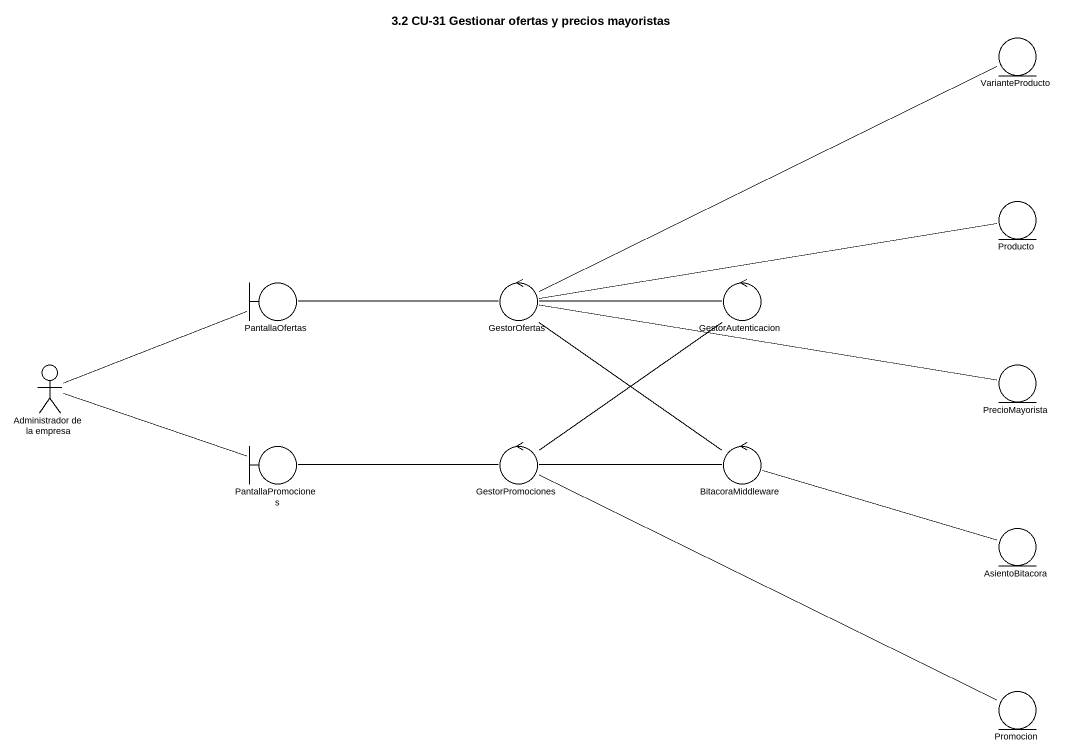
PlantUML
@startuml
title 3.2 CU-31 Gestionar ofertas y precios mayoristas
entity VarianteProducto
entity Producto
boundary PantallaOfertas
control GestorOfertas
control GestorAutenticacion
actor "Administrador de la empresa" as Administrador_de_la_empresa
entity PrecioMayorista
boundary PantallaPromociones
control GestorPromociones
control BitacoraMiddleware
entity AsientoBitacora
entity Promocion
GestorOfertas -right- VarianteProducto
GestorOfertas -right- Producto
GestorOfertas -left- PantallaOfertas
GestorOfertas -right- PrecioMayorista
GestorAutenticacion -left- GestorOfertas
GestorAutenticacion -- GestorPromociones
Administrador_de_la_empresa -right- PantallaOfertas
Administrador_de_la_empresa -right- PantallaPromociones
GestorPromociones -left- PantallaPromociones
GestorPromociones -right- Promocion
BitacoraMiddleware -up- GestorOfertas
BitacoraMiddleware -left- GestorPromociones
AsientoBitacora -left- BitacoraMiddleware
@enduml
